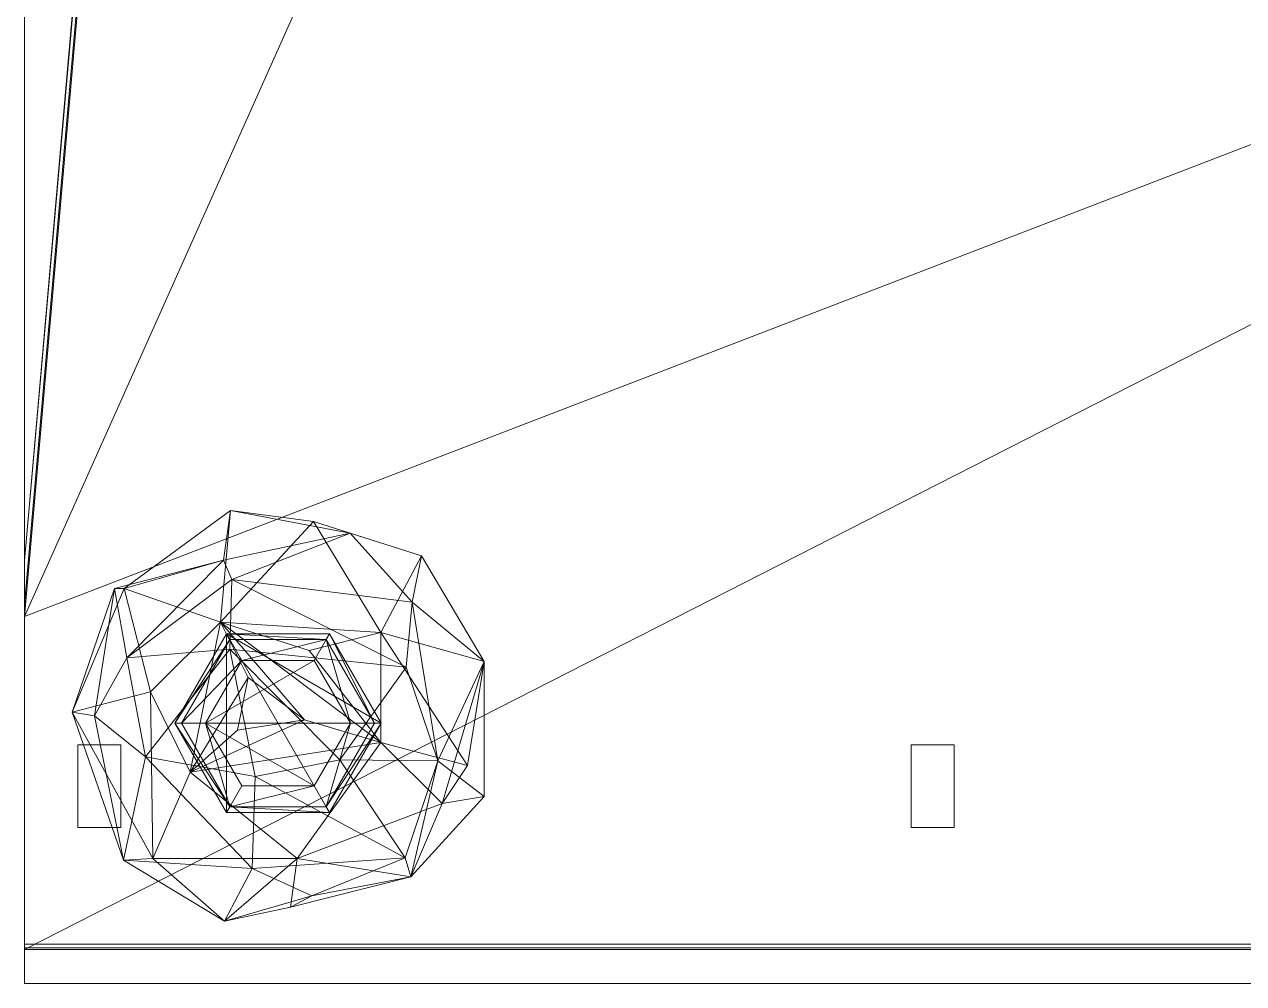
# Model space of a CAD drawing. Header units: millimetres. Extents: x -12003 to 1147, y -4377 to 8802.
# Drawn here: x -9463 to -7223, y -1738 to 24 of the extents above; entities that cross this region are included whole.
import ezdxf

# ---------------------------------------------------------------- set-up
doc = ezdxf.new("R2010")
doc.units = ezdxf.units.MM
for name, color, linetype, lineweight in [('A-FLOR', 192, 'Continuous', 18), ('G-ANNO-SYMB', 111, 'Continuous', 9), ('I-WALL', 2, 'Continuous', 18), ('L-PLNT', 71, 'Continuous', 9), ('S-COLS', 52, 'Continuous', 9)]:
    doc.layers.add(name, color=color, linetype=linetype, lineweight=lineweight)

# ---------------------------------------------------------------- blocks, each defined once
blk = doc.blocks.new('Enscape AssetDefinition - Potted Plant 097 - Enscape AssetDefinition - Potted Plant 097-687133-_3D_')
at = {"layer": 'L-PLNT'}
mesh = blk.add_polyface(dxfattribs=at)
corners = [(-294.5, 240, 604.2), (-112.2, 292, 801.5), (-99.3, 383, 711.7)]
mesh.append_faces([[corners[k] for k in face] for face in [(0, 1, 2)]])
mesh = blk.add_polyface(dxfattribs=at)
corners = [(-99.3, 383, 711.7), (-117.8, 178, 424.5), (-294.5, 240, 604.2)]
mesh.append_faces([[corners[k] for k in face] for face in [(2, 0, 1)]])
mesh = blk.add_polyface(dxfattribs=at)
corners = [(-99.3, 383, 711.7), (53.3, 362.7, 636), (-117.8, 178, 424.5)]
mesh.append_faces([[corners[k] for k in face] for face in [(2, 0, 1)]])
mesh = blk.add_polyface(dxfattribs=at)
corners = [(120.8, 341.5, 850.8), (-99.3, 383, 711.7), (-112.2, 292, 801.5)]
mesh.append_faces([[corners[k] for k in face] for face in [(2, 0, 1)]])
mesh = blk.add_polyface(dxfattribs=at)
corners = [(-99.3, 383, 711.7), (120.8, 341.5, 850.8), (53.3, 362.7, 636)]
mesh.append_faces([[corners[k] for k in face] for face in [(0, 1, 2)]])
mesh = blk.add_polyface(dxfattribs=at)
corners = [(-117.8, 178, 424.5), (53.3, 362.7, 636), (176.7, 158.9, 468.3)]
mesh.append_faces([[corners[k] for k in face] for face in [(0, 1, 2)]])
mesh = blk.add_polyface(dxfattribs=at)
corners = [(251.5, 299.6, 698.4), (176.7, 158.9, 468.3), (53.3, 362.7, 636)]
mesh.append_faces([[corners[k] for k in face] for face in [(2, 0, 1)]])
mesh = blk.add_polyface(dxfattribs=at)
corners = [(120.8, 341.5, 850.8), (251.5, 299.6, 698.4), (53.3, 362.7, 636)]
mesh.append_faces([[corners[k] for k in face] for face in [(2, 0, 1)]])
mesh = blk.add_polyface(dxfattribs=at)
corners = [(-96.8, 256.7, 1029.1), (120.8, 341.5, 850.8), (-112.2, 292, 801.5)]
mesh.append_faces([[corners[k] for k in face] for face in [(2, 0, 1)]])
mesh = blk.add_polyface(dxfattribs=at)
corners = [(-96.8, 256.7, 1029.1), (234.4, 214.8, 912.4), (120.8, 341.5, 850.8)]
mesh.append_faces([[corners[k] for k in face] for face in [(0, 1, 2)]])
mesh = blk.add_polyface(dxfattribs=at)
corners = [(120.8, 341.5, 850.8), (234.4, 214.8, 912.4), (251.5, 299.6, 698.4)]
mesh.append_faces([[corners[k] for k in face] for face in [(0, 1, 2)]])
mesh = blk.add_polyface(dxfattribs=at)
corners = [(-112.2, 292, 801.5), (-294.5, 240, 604.2), (-312.4, 239.8, 830.2)]
mesh.append_faces([[corners[k] for k in face] for face in [(2, 0, 1)]])
mesh = blk.add_polyface(dxfattribs=at)
corners = [(-289.4, 112.8, 987.6), (-112.2, 292, 801.5), (-312.4, 239.8, 830.2)]
mesh.append_faces([[corners[k] for k in face] for face in [(2, 0, 1)]])
mesh = blk.add_polyface(dxfattribs=at)
corners = [(-96.8, 256.7, 1029.1), (-112.2, 292, 801.5), (-289.4, 112.8, 987.6)]
mesh.append_faces([[corners[k] for k in face] for face in [(2, 0, 1)]])
mesh = blk.add_polyface(dxfattribs=at)
corners = [(251.5, 299.6, 698.4), (366.5, 106, 796.1), (176.7, 158.9, 468.3)]
mesh.append_faces([[corners[k] for k in face] for face in [(2, 0, 1)]])
mesh = blk.add_polyface(dxfattribs=at)
corners = [(251.5, 299.6, 698.4), (234.4, 214.8, 912.4), (366.5, 106, 796.1)]
mesh.append_faces([[corners[k] for k in face] for face in [(1, 2, 0)]])
mesh = blk.add_polyface(dxfattribs=at)
corners = [(-96.8, 256.7, 1029.1), (-289.4, 112.8, 987.6), (-100.6, 128.7, 1070.3)]
mesh.append_faces([[corners[k] for k in face] for face in [(1, 2, 0)]])
mesh = blk.add_polyface(dxfattribs=at)
corners = [(-100.6, 128.7, 1070.3), (223.6, 95.2, 1048.7), (-96.8, 256.7, 1029.1)]
mesh.append_faces([[corners[k] for k in face] for face in [(0, 1, 2)]])
mesh = blk.add_polyface(dxfattribs=at)
corners = [(-96.8, 256.7, 1029.1), (223.6, 95.2, 1048.7), (234.4, 214.8, 912.4)]
mesh.append_faces([[corners[k] for k in face] for face in [(0, 1, 2)]])
mesh = blk.add_polyface(dxfattribs=at)
corners = [(-294.5, 240, 604.2), (-390, 13.1, 621.7), (-312.4, 239.8, 830.2)]
mesh.append_faces([[corners[k] for k in face] for face in [(1, 2, 0)]])
mesh = blk.add_polyface(dxfattribs=at)
corners = [(-390, 13.1, 621.7), (-294.5, 240, 604.2), (-246, 50.4, 479.3)]
mesh.append_faces([[corners[k] for k in face] for face in [(0, 1, 2)]])
mesh = blk.add_polyface(dxfattribs=at)
corners = [(-312.4, 239.8, 830.2), (-390, 13.1, 621.7), (-349, 6, 751.2)]
mesh.append_faces([[corners[k] for k in face] for face in [(1, 2, 0)]])
mesh = blk.add_polyface(dxfattribs=at)
corners = [(-312.4, 239.8, 830.2), (-349, 6, 751.2), (-289.4, 112.8, 987.6)]
mesh.append_faces([[corners[k] for k in face] for face in [(1, 2, 0)]])
mesh = blk.add_polyface(dxfattribs=at)
corners = [(-117.8, 178, 424.5), (-246, 50.4, 479.3), (-294.5, 240, 604.2)]
mesh.append_faces([[corners[k] for k in face] for face in [(2, 0, 1)]])
mesh = blk.add_polyface(dxfattribs=at)
corners = [(234.4, 214.8, 912.4), (223.6, 95.2, 1048.7), (281.3, -76.4, 939.7)]
mesh.append_faces([[corners[k] for k in face] for face in [(1, 2, 0)]])
mesh = blk.add_polyface(dxfattribs=at)
corners = [(234.4, 214.8, 912.4), (281.3, -76.4, 939.7), (366.5, 106, 796.1)]
mesh.append_faces([[corners[k] for k in face] for face in [(0, 1, 2)]])
mesh = blk.add_polyface(dxfattribs=at)
corners = [(-117.8, 178, 424.5), (-173, -97.3, 408), (-246, 50.4, 479.3)]
mesh.append_faces([[corners[k] for k in face] for face in [(2, 0, 1)]])
mesh = blk.add_polyface(dxfattribs=at)
corners = [(-106.7, 156.9, 348.4), (-100.6, 146.4, 152.9), (-201.4, -7.2, 348.4)]
mesh.append_faces([[corners[k] for k in face] for face in [(2, 0, 1)]])
mesh = blk.add_polyface(dxfattribs=at)
corners = [(-106.7, -171.3, 348.4), (-106.7, 156.9, 348.4), (-201.4, -7.2, 348.4)]
mesh.append_faces([[corners[k] for k in face] for face in [(0, 1, 2)]])
mesh = blk.add_polyface(dxfattribs=at)
corners = [(-66.7, 76.5, 324.1), (-173, -97.3, 408), (-117.8, 178, 424.5)]
mesh.append_faces([[corners[k] for k in face] for face in [(1, 2, 0)]])
mesh = blk.add_polyface(dxfattribs=at)
corners = [(-66.7, 76.5, 324.1), (-117.8, 178, 424.5), (37, -1.1, 318.5)]
mesh.append_faces([[corners[k] for k in face] for face in [(1, 2, 0)]])
mesh = blk.add_polyface(dxfattribs=at)
corners = [(37, -1.1, 318.5), (-117.8, 178, 424.5), (177.2, -42.7, 408.5)]
mesh.append_faces([[corners[k] for k in face] for face in [(1, 2, 0)]])
mesh = blk.add_polyface(dxfattribs=at)
corners = [(-117.8, 178, 424.5), (176.7, 158.9, 468.3), (45, 126, 414.2)]
mesh.append_faces([[corners[k] for k in face] for face in [(0, 1, 2)]])
mesh = blk.add_polyface(dxfattribs=at)
corners = [(177.2, -42.7, 408.5), (-117.8, 178, 424.5), (45, 126, 414.2)]
mesh.append_faces([[corners[k] for k in face] for face in [(1, 2, 0)]])
mesh = blk.add_polyface(dxfattribs=at)
corners = [(-106.7, 156.9, 348.4), (76.8, 146.4, 152.9), (-100.6, 146.4, 152.9)]
mesh.append_faces([[corners[k] for k in face] for face in [(0, 1, 2)]])
mesh = blk.add_polyface(dxfattribs=at)
corners = [(82.8, 156.9, 348.4), (76.8, 146.4, 152.9), (-106.7, 156.9, 348.4)]
mesh.append_faces([[corners[k] for k in face] for face in [(2, 0, 1)]])
mesh = blk.add_polyface(dxfattribs=at)
corners = [(-106.7, 156.9, 348.4), (82.8, -171.3, 348.4), (177.6, -7.2, 348.4)]
mesh.append_faces([[corners[k] for k in face] for face in [(2, 0, 1)]])
mesh = blk.add_polyface(dxfattribs=at)
corners = [(-106.7, 156.9, 348.4), (177.6, -7.2, 348.4), (82.8, 156.9, 348.4)]
mesh.append_faces([[corners[k] for k in face] for face in [(0, 1, 2)]])
mesh = blk.add_polyface(dxfattribs=at)
corners = [(-106.7, 156.9, 348.4), (-106.7, -171.3, 348.4), (82.8, -171.3, 348.4)]
mesh.append_faces([[corners[k] for k in face] for face in [(2, 0, 1)]])
mesh = blk.add_polyface(dxfattribs=at)
corners = [(176.7, 158.9, 468.3), (177.2, -42.7, 408.5), (45, 126, 414.2)]
mesh.append_faces([[corners[k] for k in face] for face in [(2, 0, 1)]])
mesh = blk.add_polyface(dxfattribs=at)
corners = [(82.8, 156.9, 348.4), (165.5, -7.2, 152.9), (76.8, 146.4, 152.9)]
mesh.append_faces([[corners[k] for k in face] for face in [(2, 0, 1)]])
mesh = blk.add_polyface(dxfattribs=at)
corners = [(177.6, -7.2, 348.4), (165.5, -7.2, 152.9), (82.8, 156.9, 348.4)]
mesh.append_faces([[corners[k] for k in face] for face in [(2, 0, 1)]])
mesh = blk.add_polyface(dxfattribs=at)
corners = [(177.2, -42.7, 408.5), (176.7, 158.9, 468.3), (336, -85.4, 520.1)]
mesh.append_faces([[corners[k] for k in face] for face in [(1, 2, 0)]])
mesh = blk.add_polyface(dxfattribs=at)
corners = [(176.7, 158.9, 468.3), (366.5, 106, 796.1), (336, -85.4, 520.1)]
mesh.append_faces([[corners[k] for k in face] for face in [(0, 1, 2)]])
mesh = blk.add_polyface(dxfattribs=at)
corners = [(-201.4, -7.2, 348.4), (-100.6, 146.4, 152.9), (-189.4, -7.2, 152.9)]
mesh.append_faces([[corners[k] for k in face] for face in [(0, 1, 2)]])
mesh = blk.add_polyface(dxfattribs=at)
corners = [(-100.6, 146.4, 152.9), (-78.4, 107.9), (-189.4, -7.2, 152.9)]
mesh.append_faces([[corners[k] for k in face] for face in [(2, 0, 1)]])
mesh = blk.add_polyface(dxfattribs=at)
corners = [(76.8, 146.4, 152.9), (-78.4, 107.9), (-100.6, 146.4, 152.9)]
mesh.append_faces([[corners[k] for k in face] for face in [(2, 0, 1)]])
mesh = blk.add_polyface(dxfattribs=at)
corners = [(54.6, 107.9), (-78.4, 107.9), (76.8, 146.4, 152.9)]
mesh.append_faces([[corners[k] for k in face] for face in [(1, 2, 0)]])
mesh = blk.add_polyface(dxfattribs=at)
corners = [(76.8, 146.4, 152.9), (121, -7.2), (54.6, 107.9)]
mesh.append_faces([[corners[k] for k in face] for face in [(2, 0, 1)]])
mesh = blk.add_polyface(dxfattribs=at)
corners = [(165.5, -7.2, 152.9), (121, -7.2), (76.8, 146.4, 152.9)]
mesh.append_faces([[corners[k] for k in face] for face in [(2, 0, 1)]])
mesh = blk.add_polyface(dxfattribs=at)
corners = [(-255, -69.5, 1046.8), (-289.4, 112.8, 987.6), (-349, 6, 751.2)]
mesh.append_faces([[corners[k] for k in face] for face in [(2, 0, 1)]])
mesh = blk.add_polyface(dxfattribs=at)
corners = [(-289.4, 112.8, 987.6), (-255, -69.5, 1046.8), (-100.6, 128.7, 1070.3)]
mesh.append_faces([[corners[k] for k in face] for face in [(0, 1, 2)]])
mesh = blk.add_polyface(dxfattribs=at)
corners = [(-53.8, -105.3, 1073.1), (-100.6, 128.7, 1070.3), (-255, -69.5, 1046.8)]
mesh.append_faces([[corners[k] for k in face] for face in [(2, 0, 1)]])
mesh = blk.add_polyface(dxfattribs=at)
corners = [(223.6, 95.2, 1048.7), (-100.6, 128.7, 1070.3), (101.7, -74.7, 1096.8)]
mesh.append_faces([[corners[k] for k in face] for face in [(1, 2, 0)]])
mesh = blk.add_polyface(dxfattribs=at)
corners = [(101.7, -74.7, 1096.8), (-100.6, 128.7, 1070.3), (-53.8, -105.3, 1073.1)]
mesh.append_faces([[corners[k] for k in face] for face in [(1, 2, 0)]])
mesh = blk.add_polyface(dxfattribs=at)
corners = [(-189.4, -7.2, 152.9), (-78.4, 107.9), (-144.9, -7.2)]
mesh.append_faces([[corners[k] for k in face] for face in [(0, 1, 2)]])
mesh = blk.add_polyface(dxfattribs=at)
corners = [(54.6, 107.9), (-144.9, -7.2), (-78.4, 107.9)]
mesh.append_faces([[corners[k] for k in face] for face in [(1, 2, 0)]])
mesh = blk.add_polyface(dxfattribs=at)
corners = [(-144.9, -7.2), (54.6, 107.9), (121, -7.2)]
mesh.append_faces([[corners[k] for k in face] for face in [(0, 1, 2)]])
mesh = blk.add_polyface(dxfattribs=at)
corners = [(223.6, 95.2, 1048.7), (101.7, -74.7, 1096.8), (281.3, -76.4, 939.7)]
mesh.append_faces([[corners[k] for k in face] for face in [(1, 2, 0)]])
mesh = blk.add_polyface(dxfattribs=at)
corners = [(366.5, 106, 796.1), (281.3, -76.4, 939.7), (366.9, -142.2, 702.5)]
mesh.append_faces([[corners[k] for k in face] for face in [(1, 2, 0)]])
mesh = blk.add_polyface(dxfattribs=at)
corners = [(366.5, 106, 796.1), (289.8, -154.9, 614.8), (336, -85.4, 520.1)]
mesh.append_faces([[corners[k] for k in face] for face in [(1, 2, 0)]])
mesh = blk.add_polyface(dxfattribs=at)
corners = [(289.8, -154.9, 614.8), (366.5, 106, 796.1), (366.9, -142.2, 702.5)]
mesh.append_faces([[corners[k] for k in face] for face in [(0, 1, 2)]])
mesh = blk.add_polyface(dxfattribs=at)
corners = [(-86.1, -20.3, 318.3), (-173, -97.3, 408), (-66.7, 76.5, 324.1)]
mesh.append_faces([[corners[k] for k in face] for face in [(1, 2, 0)]])
mesh = blk.add_polyface(dxfattribs=at)
corners = [(-86.1, -20.3, 318.3), (-66.7, 76.5, 324.1), (37, -1.1, 318.5)]
mesh.append_faces([[corners[k] for k in face] for face in [(0, 1, 2)]])
mesh = blk.add_polyface(dxfattribs=at)
corners = [(-390, 13.1, 621.7), (-246, 50.4, 479.3), (-241.7, -256.2, 539.7)]
mesh.append_faces([[corners[k] for k in face] for face in [(0, 1, 2)]])
mesh = blk.add_polyface(dxfattribs=at)
corners = [(-241.7, -256.2, 539.7), (-246, 50.4, 479.3), (-173, -97.3, 408)]
mesh.append_faces([[corners[k] for k in face] for face in [(1, 2, 0)]])
mesh = blk.add_polyface(dxfattribs=at)
corners = [(-349, 6, 751.2), (-390, 13.1, 621.7), (-295.8, -258.9, 763.6)]
mesh.append_faces([[corners[k] for k in face] for face in [(1, 2, 0)]])
mesh = blk.add_polyface(dxfattribs=at)
corners = [(-390, 13.1, 621.7), (-241.7, -256.2, 539.7), (-295.8, -258.9, 763.6)]
mesh.append_faces([[corners[k] for k in face] for face in [(0, 1, 2)]])
mesh = blk.add_polyface(dxfattribs=at)
corners = [(-349, 6, 751.2), (-295.8, -258.9, 763.6), (-255, -69.5, 1046.8)]
mesh.append_faces([[corners[k] for k in face] for face in [(0, 1, 2)]])
mesh = blk.add_polyface(dxfattribs=at)
corners = [(-189.4, -7.2, 152.9), (-100.6, -160.9, 152.9), (-201.4, -7.2, 348.4)]
mesh.append_faces([[corners[k] for k in face] for face in [(2, 0, 1)]])
mesh = blk.add_polyface(dxfattribs=at)
corners = [(-201.4, -7.2, 348.4), (-100.6, -160.9, 152.9), (-106.7, -171.3, 348.4)]
mesh.append_faces([[corners[k] for k in face] for face in [(0, 1, 2)]])
mesh = blk.add_polyface(dxfattribs=at)
corners = [(-189.4, -7.2, 152.9), (-144.9, -7.2), (-100.6, -160.9, 152.9)]
mesh.append_faces([[corners[k] for k in face] for face in [(0, 1, 2)]])
mesh = blk.add_polyface(dxfattribs=at)
corners = [(177.2, -42.7, 408.5), (-173, -97.3, 408), (37, -1.1, 318.5)]
mesh.append_faces([[corners[k] for k in face] for face in [(1, 2, 0)]])
mesh = blk.add_polyface(dxfattribs=at)
corners = [(37, -1.1, 318.5), (-173, -97.3, 408), (-86.1, -20.3, 318.3)]
mesh.append_faces([[corners[k] for k in face] for face in [(1, 2, 0)]])
mesh = blk.add_polyface(dxfattribs=at)
corners = [(-144.9, -7.2), (121, -7.2), (54.6, -122.4)]
mesh.append_faces([[corners[k] for k in face] for face in [(0, 1, 2)]])
mesh = blk.add_polyface(dxfattribs=at)
corners = [(-144.9, -7.2), (54.6, -122.4), (-78.4, -122.4)]
mesh.append_faces([[corners[k] for k in face] for face in [(0, 1, 2)]])
mesh = blk.add_polyface(dxfattribs=at)
corners = [(-100.6, -160.9, 152.9), (-144.9, -7.2), (-78.4, -122.4)]
mesh.append_faces([[corners[k] for k in face] for face in [(1, 2, 0)]])
mesh = blk.add_polyface(dxfattribs=at)
corners = [(54.6, -122.4), (121, -7.2), (76.8, -160.9, 152.9)]
mesh.append_faces([[corners[k] for k in face] for face in [(0, 1, 2)]])
mesh = blk.add_polyface(dxfattribs=at)
corners = [(82.8, -171.3, 348.4), (76.8, -160.9, 152.9), (177.6, -7.2, 348.4)]
mesh.append_faces([[corners[k] for k in face] for face in [(1, 2, 0)]])
mesh = blk.add_polyface(dxfattribs=at)
corners = [(177.6, -7.2, 348.4), (76.8, -160.9, 152.9), (165.5, -7.2, 152.9)]
mesh.append_faces([[corners[k] for k in face] for face in [(1, 2, 0)]])
mesh = blk.add_polyface(dxfattribs=at)
corners = [(76.8, -160.9, 152.9), (121, -7.2), (165.5, -7.2, 152.9)]
mesh.append_faces([[corners[k] for k in face] for face in [(0, 1, 2)]])
mesh = blk.add_polyface(dxfattribs=at)
corners = [(177.2, -42.7, 408.5), (23.3, -256, 440.1), (-173, -97.3, 408)]
mesh.append_faces([[corners[k] for k in face] for face in [(2, 0, 1)]])
mesh = blk.add_polyface(dxfattribs=at)
corners = [(23.3, -256, 440.1), (177.2, -42.7, 408.5), (289.8, -154.9, 614.8)]
mesh.append_faces([[corners[k] for k in face] for face in [(0, 1, 2)]])
mesh = blk.add_polyface(dxfattribs=at)
corners = [(336, -85.4, 520.1), (289.8, -154.9, 614.8), (177.2, -42.7, 408.5)]
mesh.append_faces([[corners[k] for k in face] for face in [(2, 0, 1)]])
mesh = blk.add_polyface(dxfattribs=at)
corners = [(-255, -69.5, 1046.8), (-295.8, -258.9, 763.6), (-59.5, -274.4, 994.1)]
mesh.append_faces([[corners[k] for k in face] for face in [(1, 2, 0)]])
mesh = blk.add_polyface(dxfattribs=at)
corners = [(-53.8, -105.3, 1073.1), (-255, -69.5, 1046.8), (-59.5, -274.4, 994.1)]
mesh.append_faces([[corners[k] for k in face] for face in [(1, 2, 0)]])
mesh = blk.add_polyface(dxfattribs=at)
corners = [(221.5, -254.6, 959.6), (101.7, -74.7, 1096.8), (-53.8, -105.3, 1073.1)]
mesh.append_faces([[corners[k] for k in face] for face in [(2, 0, 1)]])
mesh = blk.add_polyface(dxfattribs=at)
corners = [(101.7, -74.7, 1096.8), (221.5, -254.6, 959.6), (281.3, -76.4, 939.7)]
mesh.append_faces([[corners[k] for k in face] for face in [(0, 1, 2)]])
mesh = blk.add_polyface(dxfattribs=at)
corners = [(281.3, -76.4, 939.7), (221.5, -254.6, 959.6), (232, -289.6, 623.2)]
mesh.append_faces([[corners[k] for k in face] for face in [(1, 2, 0)]])
mesh = blk.add_polyface(dxfattribs=at)
corners = [(366.9, -142.2, 702.5), (281.3, -76.4, 939.7), (232, -289.6, 623.2)]
mesh.append_faces([[corners[k] for k in face] for face in [(2, 0, 1)]])
mesh = blk.add_polyface(dxfattribs=at)
corners = [(-173, -97.3, 408), (23.3, -256, 440.1), (-241.7, -256.2, 539.7)]
mesh.append_faces([[corners[k] for k in face] for face in [(2, 0, 1)]])
mesh = blk.add_polyface(dxfattribs=at)
corners = [(221.5, -254.6, 959.6), (-53.8, -105.3, 1073.1), (-59.5, -274.4, 994.1)]
mesh.append_faces([[corners[k] for k in face] for face in [(2, 0, 1)]])
mesh = blk.add_polyface(dxfattribs=at)
corners = [(-100.6, -160.9, 152.9), (54.6, -122.4), (76.8, -160.9, 152.9)]
mesh.append_faces([[corners[k] for k in face] for face in [(0, 1, 2)]])
mesh = blk.add_polyface(dxfattribs=at)
corners = [(-78.4, -122.4), (54.6, -122.4), (-100.6, -160.9, 152.9)]
mesh.append_faces([[corners[k] for k in face] for face in [(2, 0, 1)]])
mesh = blk.add_polyface(dxfattribs=at)
corners = [(232, -289.6, 623.2), (23.3, -256, 440.1), (289.8, -154.9, 614.8)]
mesh.append_faces([[corners[k] for k in face] for face in [(1, 2, 0)]])
mesh = blk.add_polyface(dxfattribs=at)
corners = [(366.9, -142.2, 702.5), (232, -289.6, 623.2), (289.8, -154.9, 614.8)]
mesh.append_faces([[corners[k] for k in face] for face in [(1, 2, 0)]])
mesh = blk.add_polyface(dxfattribs=at)
corners = [(-106.7, -171.3, 348.4), (-100.6, -160.9, 152.9), (82.8, -171.3, 348.4)]
mesh.append_faces([[corners[k] for k in face] for face in [(0, 1, 2)]])
mesh = blk.add_polyface(dxfattribs=at)
corners = [(82.8, -171.3, 348.4), (-100.6, -160.9, 152.9), (76.8, -160.9, 152.9)]
mesh.append_faces([[corners[k] for k in face] for face in [(1, 2, 0)]])
mesh = blk.add_polyface(dxfattribs=at)
corners = [(-295.8, -258.9, 763.6), (-241.7, -256.2, 539.7), (-110.5, -370.9, 693.2)]
mesh.append_faces([[corners[k] for k in face] for face in [(0, 1, 2)]])
mesh = blk.add_polyface(dxfattribs=at)
corners = [(-59.5, -274.4, 994.1), (-295.8, -258.9, 763.6), (-110.5, -370.9, 693.2)]
mesh.append_faces([[corners[k] for k in face] for face in [(1, 2, 0)]])
mesh = blk.add_polyface(dxfattribs=at)
corners = [(-110.5, -370.9, 693.2), (-241.7, -256.2, 539.7), (23.3, -256, 440.1)]
mesh.append_faces([[corners[k] for k in face] for face in [(1, 2, 0)]])
mesh = blk.add_polyface(dxfattribs=at)
corners = [(11.3, -345.3, 696), (-110.5, -370.9, 693.2), (23.3, -256, 440.1)]
mesh.append_faces([[corners[k] for k in face] for face in [(1, 2, 0)]])
mesh = blk.add_polyface(dxfattribs=at)
corners = [(221.5, -254.6, 959.6), (-59.5, -274.4, 994.1), (50.3, -324.5, 876.6)]
mesh.append_faces([[corners[k] for k in face] for face in [(1, 2, 0)]])
mesh = blk.add_polyface(dxfattribs=at)
corners = [(232, -289.6, 623.2), (11.3, -345.3, 696), (23.3, -256, 440.1)]
mesh.append_faces([[corners[k] for k in face] for face in [(1, 2, 0)]])
mesh = blk.add_polyface(dxfattribs=at)
corners = [(221.5, -254.6, 959.6), (50.3, -324.5, 876.6), (232, -289.6, 623.2)]
mesh.append_faces([[corners[k] for k in face] for face in [(1, 2, 0)]])
mesh = blk.add_polyface(dxfattribs=at)
corners = [(-59.5, -274.4, 994.1), (-110.5, -370.9, 693.2), (50.3, -324.5, 876.6)]
mesh.append_faces([[corners[k] for k in face] for face in [(1, 2, 0)]])
mesh = blk.add_polyface(dxfattribs=at)
corners = [(50.3, -324.5, 876.6), (11.3, -345.3, 696), (232, -289.6, 623.2)]
mesh.append_faces([[corners[k] for k in face] for face in [(1, 2, 0)]])
mesh = blk.add_polyface(dxfattribs=at)
corners = [(50.3, -324.5, 876.6), (-110.5, -370.9, 693.2), (11.3, -345.3, 696)]
mesh.append_faces([[corners[k] for k in face] for face in [(1, 2, 0)]])
blk = doc.blocks.new('Column Glulam-Western Species _M_ - 79 x 152-733770-_3D_')
at = {"layer": 'S-COLS'}
mesh = blk.add_polyface(dxfattribs=at)
corners = [(39.5, 76, 8528), (39.5, -76, 8528), (-39.5, -76, 8528), (-39.5, 76, 8528)]
mesh.append_faces([[corners[k] for k in face] for face in [(2, 3, 0, 1)]])
mesh = blk.add_polyface(dxfattribs=at)
corners = [(39.5, 76, 8605), (-39.5, 76, 8605), (-39.5, -76, 8605), (39.5, -76, 8605)]
mesh.append_faces([[corners[k] for k in face] for face in [(3, 0, 1, 2)]])
mesh = blk.add_polyface(dxfattribs=at)
corners = [(-39.5, 76, 8605), (39.5, 76, 8605), (39.5, 76, 8528), (-39.5, 76, 8528)]
mesh.append_faces([[corners[k] for k in face] for face in [(0, 1, 2, 3)]])
mesh = blk.add_polyface(dxfattribs=at)
corners = [(-39.5, -76, 8605), (-39.5, 76, 8605), (-39.5, 76, 8528), (-39.5, -76, 8528)]
mesh.append_faces([[corners[k] for k in face] for face in [(0, 1, 2, 3)]])
mesh = blk.add_polyface(dxfattribs=at)
corners = [(39.5, 76, 8605), (39.5, -76, 8605), (39.5, -76, 8528), (39.5, 76, 8528)]
mesh.append_faces([[corners[k] for k in face] for face in [(3, 0, 1, 2)]])
mesh = blk.add_polyface(dxfattribs=at)
corners = [(39.5, -76, 8605), (-39.5, -76, 8605), (-39.5, -76, 8528), (39.5, -76, 8528)]
mesh.append_faces([[corners[k] for k in face] for face in [(3, 0, 1, 2)]])

msp = doc.modelspace()

# ---------------------------------------------------------------- linework, layer by layer
at = {"layer": 'G-ANNO-SYMB'}
for p, q in [((-9462.6, 8801.8, 14078.2), (-9462.6, -1737.7, 14078.2)), ((-9462.6, -1737.7, 8528), (-9462.6, 8801.8, 8528)), ((-9462.6, -1737.7, 8528), (-9462.6, -1737.7, 14078.2)), ((1146.6, -1737.7, 14078.2), (-9462.6, -1737.7, 14078.2)), ((1146.6, -1737.7, 8528), (-9462.6, -1737.7, 8528))]:
    msp.add_line(p, q, dxfattribs=at)

# ---------------------------------------------------------------- block references
at = {"layer": 'L-PLNT'}
msp.add_blockref('Enscape AssetDefinition - Potted Plant 097 - Enscape AssetDefinition - Potted Plant 097-687133-_3D_', (-8984.9, -1252.1, 8623), dxfattribs=at)
at = {"layer": 'S-COLS'}
for p in [(-9324.9, -1375.2), (-7794.5, -1375.2)]:
    msp.add_blockref('Column Glulam-Western Species _M_ - 79 x 152-733770-_3D_', p, dxfattribs=at)

# ---------------------------------------------------------------- meshes
at = {"layer": 'A-FLOR'}
mesh = msp.add_polyface(dxfattribs=at)
corners = [(-9462.6, -1675.2, 8528), (-9462.6, -1063.9, 8528), (-8608.6, 8697.8, 8528), (-6528.9, 8697.8, 8528), (-6528.9, 5497.3, 8528), (-4557.6, 5497.3, 8528), (-4557.6, 823.8, 8528), (842.1, 823.8, 8528), (842.1, 6707.4, 8528), (-881.4, 6707.4, 8528), (-881.4, 8771.8, 8528), (942.1, 8771.8, 8528), (942.1, -1675.2, 8528)]
mesh.append_faces([[corners[k] for k in face] for face in [(6, 4, 5)]], dxfattribs={"vtx0": -1})
mesh.append_faces([[corners[k] for k in face] for face in [(6, 0, 1, 4)]], dxfattribs={"vtx0": -1, "vtx2": -1, "vtx3": -1})
mesh.append_faces([[corners[k] for k in face] for face in [(10, 11, 8, 9)]], dxfattribs={"vtx1": -1})
mesh.append_faces([[corners[k] for k in face] for face in [(12, 0, 6, 7), (7, 8, 11, 12)]], dxfattribs={"vtx1": -1, "vtx3": -1})
mesh.append_faces([[corners[k] for k in face] for face in [(2, 3, 4, 1)]], dxfattribs={"vtx2": -1})
mesh = msp.add_polyface(dxfattribs=at)
corners = [(942.1, 8771.8, 8623), (-881.4, 8771.8, 8623), (-881.4, 6707.4, 8623), (842.1, 6707.4, 8623), (842.1, 823.8, 8623), (-4557.6, 823.8, 8623), (-4557.6, 5497.3, 8623), (-6528.9, 5497.3, 8623), (-6528.9, 8697.8, 8623), (-8608.6, 8697.8, 8623), (-9462.6, -1063.9, 8623), (-9462.6, -1675.2, 8623), (942.1, -1675.2, 8623)]
mesh.append_faces([[corners[k] for k in face] for face in [(3, 0, 1, 2)]], dxfattribs={"vtx0": -1})
mesh.append_faces([[corners[k] for k in face] for face in [(5, 12, 4), (7, 10, 5, 6)]], dxfattribs={"vtx0": -1, "vtx1": -1})
mesh.append_faces([[corners[k] for k in face] for face in [(4, 12, 0, 3)]], dxfattribs={"vtx0": -1, "vtx2": -1})
mesh.append_faces([[corners[k] for k in face] for face in [(5, 10, 11, 12)]], dxfattribs={"vtx0": -1, "vtx3": -1})
mesh.append_faces([[corners[k] for k in face] for face in [(7, 8, 9, 10)]], dxfattribs={"vtx3": -1})
mesh = msp.add_polyface(dxfattribs=at)
corners = [(-9462.6, -1063.9, 8528), (-9462.6, -1063.9, 8623), (-8608.6, 8697.8, 8623), (-8608.6, 8697.8, 8528)]
mesh.append_faces([[corners[k] for k in face] for face in [(3, 0, 1, 2)]])
mesh = msp.add_polyface(dxfattribs=at)
corners = [(-9462.6, -1675.2, 8528), (-9462.6, -1675.2, 8588), (-9462.6, -1063.9, 8588), (-9462.6, -1063.9, 8528)]
mesh.append_faces([[corners[k] for k in face] for face in [(3, 0, 1, 2)]])
mesh = msp.add_polyface(dxfattribs=at)
corners = [(-9462.6, -1675.2, 8607), (-9462.6, -1675.2, 8623), (-9462.6, -1063.9, 8623), (-9462.6, -1063.9, 8607)]
mesh.append_faces([[corners[k] for k in face] for face in [(0, 1, 2, 3)]])
mesh = msp.add_polyface(dxfattribs=at)
corners = [(-9462.6, -1675.2, 8588), (-9462.6, -1675.2, 8607), (-9462.6, -1063.9, 8607), (-9462.6, -1063.9, 8588)]
mesh.append_faces([[corners[k] for k in face] for face in [(3, 0, 1, 2)]])
mesh = msp.add_polyface(dxfattribs=at)
corners = [(942.1, -1675.2, 8528), (942.1, -1675.2, 8623), (-9462.6, -1675.2, 8623), (-9462.6, -1675.2, 8528)]
mesh.append_faces([[corners[k] for k in face] for face in [(3, 0, 1, 2)]])
at = {"layer": 'I-WALL', "transparency": 33554563}
mesh = msp.add_polyface(dxfattribs=at)
corners = [(-8610.6, 8696.8, 8605), (-8610.8, 8695.4, 8605), (-8611.4, 8688.4, 8605), (-9462.6, -1041.6, 8605), (-9462.6, -961.3, 8605), (-8617.6, 8697.4, 8605)]
mesh.append_faces([[corners[k] for k in face] for face in [(4, 5, 2, 3)]], dxfattribs={"vtx1": -1})
mesh.append_faces([[corners[k] for k in face] for face in [(5, 0, 1, 2)]], dxfattribs={"vtx3": -1})
mesh = msp.add_polyface(dxfattribs=at)
corners = [(-9462.6, -1041.6, 9705), (-8611.4, 8688.4, 9705), (-8610.8, 8695.4, 9705), (-8610.6, 8696.8, 9705), (-8617.6, 8697.4, 9705), (-9462.6, -961.3, 9705)]
mesh.append_faces([[corners[k] for k in face] for face in [(1, 5, 0)]], dxfattribs={"vtx0": -1})
mesh.append_faces([[corners[k] for k in face] for face in [(4, 5, 1, 2)]], dxfattribs={"vtx1": -1, "vtx3": -1})
mesh.append_faces([[corners[k] for k in face] for face in [(2, 3, 4)]], dxfattribs={"vtx2": -1})
mesh = msp.add_polyface(dxfattribs=at)
corners = [(-9462.6, -961.3, 9705), (-8617.6, 8697.4, 9705), (-8617.6, 8697.4, 8605), (-9462.6, -961.3, 8605)]
mesh.append_faces([[corners[k] for k in face] for face in [(1, 2, 3, 0)]])
mesh = msp.add_polyface(dxfattribs=at)
corners = [(-9462.6, -1041.6, 8605), (-8611.4, 8688.4, 8605), (-8610.8, 8695.4, 8605), (-8610.6, 8696.8, 8605), (-8610.6, 8696.8, 9705), (-8610.8, 8695.4, 9705), (-8611.4, 8688.4, 9705), (-9462.6, -1041.6, 9705)]
mesh.append_faces([[corners[k] for k in face] for face in [(5, 2, 3, 4)]], dxfattribs={"vtx0": -1})
mesh.append_faces([[corners[k] for k in face] for face in [(6, 1, 2, 5)]], dxfattribs={"vtx0": -1, "vtx2": -1})
mesh.append_faces([[corners[k] for k in face] for face in [(0, 1, 6, 7)]], dxfattribs={"vtx1": -1})
mesh = msp.add_polyface(dxfattribs=at)
corners = [(-9462.6, -1041.6, 8605), (-9462.6, -1041.6, 9705), (-9462.6, -961.3, 9705), (-9462.6, -961.3, 8605)]
mesh.append_faces([[corners[k] for k in face] for face in [(0, 1, 2, 3)]])
mesh = msp.add_polyface(dxfattribs=at)
corners = [(-9462.6, -1665.1, 9705), (-9462.6, -1665.1, 8605), (-9462.6, -1672.1, 8605), (-9462.6, -1672.1, 9705)]
mesh.append_faces([[corners[k] for k in face] for face in [(2, 3, 0, 1)]])
mesh = msp.add_polyface(dxfattribs=at)
corners = [(-6174.3, -1665.1, 8605), (-9462.6, -1665.1, 8605), (-9462.6, -1665.1, 9705), (-6174.3, -1665.1, 9705)]
mesh.append_faces([[corners[k] for k in face] for face in [(2, 3, 0, 1)]])
mesh = msp.add_polyface(dxfattribs=at)
corners = [(-9462.6, -1665.1, 8605), (-6174.3, -1665.1, 8605), (-6174.3, -1672.1, 8605), (-9462.6, -1672.1, 8605)]
mesh.append_faces([[corners[k] for k in face] for face in [(3, 0, 1, 2)]])
mesh = msp.add_polyface(dxfattribs=at)
corners = [(-6174.3, -1665.1, 9705), (-9462.6, -1665.1, 9705), (-9462.6, -1672.1, 9705), (-6174.3, -1672.1, 9705)]
mesh.append_faces([[corners[k] for k in face] for face in [(0, 1, 2, 3)]])
mesh = msp.add_polyface(dxfattribs=at)
corners = [(-6174.3, -1672.1, 8605), (-6174.3, -1672.1, 9705), (-9462.6, -1672.1, 9705), (-9462.6, -1672.1, 8605)]
mesh.append_faces([[corners[k] for k in face] for face in [(1, 2, 3, 0)]])

doc.saveas('drawing.dxf')
